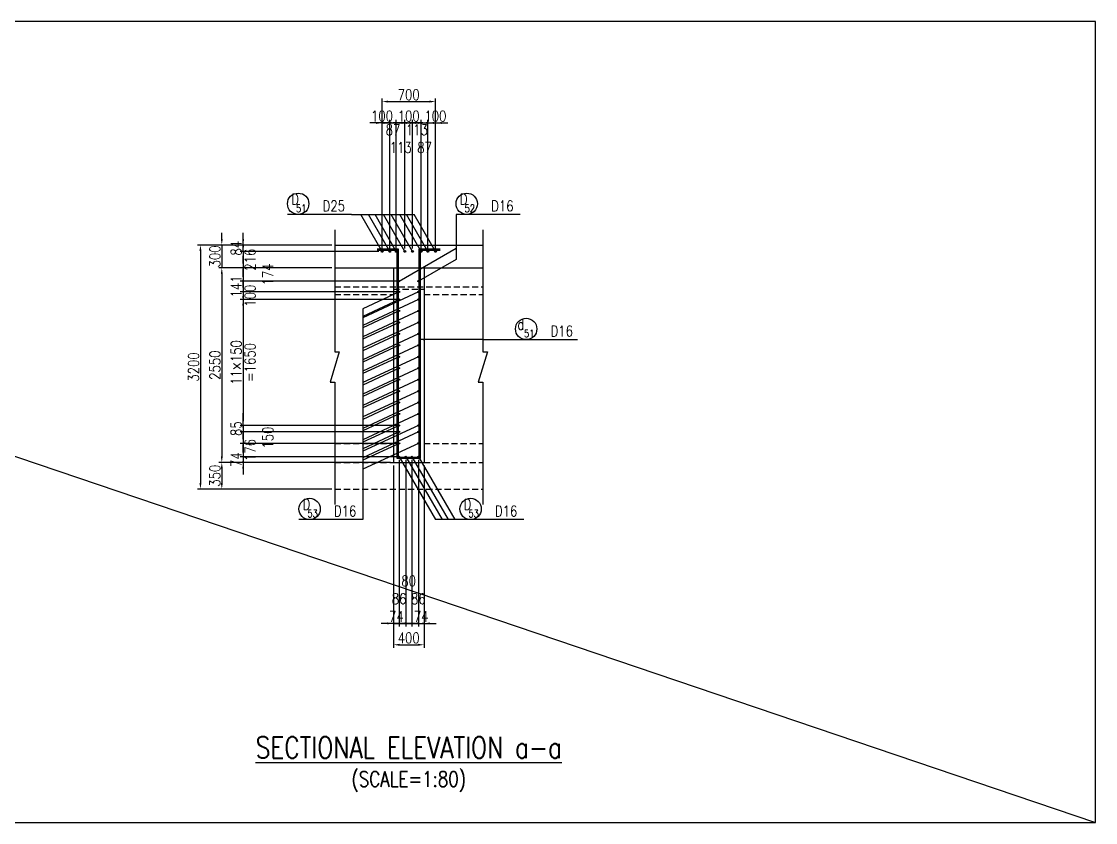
# Model space of a CAD drawing. Header units: millimetres. Extents: x -41433 to 131500, y -94900 to 39745.
# Drawn here: x 66925 to 81000, y 0 to 10500 of the extents above; entities that cross this region are included whole.
import ezdxf
from ezdxf.enums import TextEntityAlignment as Align

# ---------------------------------------------------------------- set-up
doc = ezdxf.new("R2010")
doc.units = ezdxf.units.MM
doc.header["$LTSCALE"] = 160
doc.header["$MEASUREMENT"] = 0
doc.linetypes.add('DASHED', pattern=[0.75, 0.5, -0.25])
doc.layers.get('DEFPOINTS').update_dxf_attribs({"color": 53, "linetype": 'CONTINUOUS'})
for name, color, linetype in [('DIM', 6, 'CONTINUOUS'), ('DIM-L', 6, 'CONTINUOUS'), ('GAIKEI-KEIKAKU', 4, 'CONTINUOUS'), ('TEKKIN-L', 2, 'CONTINUOUS'), ('TEKKIN-S', 3, 'CONTINUOUS'), ('TEXT', 4, 'CONTINUOUS'), ('TITLE', 3, 'CONTINUOUS')]:
    doc.layers.add(name, color=color, linetype=linetype)
doc.styles.add('DIM-TEXT', font='ROMANS', dxfattribs={"width": 0.8, "bigfont": 'EXTFONT'})
doc.styles.add('romans', font='romans.shx', dxfattribs={"bigfont": 'extfont.shx'})
doc.dimstyles.new('DIM40', dxfattribs={"dimscale": 40, "dimtxt": 3.5, "dimasz": 2, "dimexe": 1, "dimexo": 1, "dimgap": 0.5, "dimtad": 1, "dimdec": 0, "dimzin": 9, "dimdsep": 46, "dimtxsty": 'DIM-TEXT', "dimcen": 0, "dimclrt": 4, "dimaunit": 1, "dimadec": 4, "dimazin": 0, "dimtfac": 1, "dimtdec": 0, "dimtix": 1, "dimtmove": 2, "dimatfit": 0, "dimfxl": 1, "dimlwd": -1, "dimlwe": -1, "dimarcsym": 0})

# ---------------------------------------------------------------- blocks, each defined once
blk = doc.blocks.new('*D179')
at = {"layer": 'DEFPOINTS', "color": 0, "transparency": 16777216}
for p in [(71030, 7570), (69270, 4370), (71030, 4370)]:
    blk.add_point(p, dxfattribs=at)
at = {"layer": 'DIM', "color": 0, "transparency": 16777216}
for p, q in [((70990, 7570), (69230, 7570)), ((69270, 7490), (69270, 4450)), ((70990, 4370), (69230, 4370))]:
    blk.add_line(p, q, dxfattribs=at)
for points in [[(69257, 7490), (69283, 7490), (69270, 7570)], [(69257, 4450), (69283, 4450), (69270, 4370)]]:
    blk.add_solid(points, dxfattribs=at)
at = {"layer": 'DIM', "color": 4, "transparency": 16777216, "insert": (69180, 5970), "char_height": 140, "attachment_point": 5, "rotation": 90, "style": 'DIM-TEXT'}
blk.add_mtext('3200', dxfattribs=at)
blk = doc.blocks.new('*D180')
at = {"layer": 'DEFPOINTS', "color": 0, "transparency": 16777216}
for p in [(71030, 7570), (69550, 7270), (71030, 7270)]:
    blk.add_point(p, dxfattribs=at)
at = {"layer": 'DIM', "color": 0, "transparency": 16777216}
for p, q in [((69550, 7650), (69550, 7730)), ((70990, 7570), (69510, 7570)), ((69550, 7570), (69550, 7270)), ((70990, 7270), (69510, 7270)), ((69550, 7190), (69550, 7110))]:
    blk.add_line(p, q, dxfattribs=at)
for points in [[(69537, 7650), (69563, 7650), (69550, 7570)], [(69537, 7190), (69563, 7190), (69550, 7270)]]:
    blk.add_solid(points, dxfattribs=at)
at = {"layer": 'DIM', "color": 4, "transparency": 16777216, "insert": (69460, 7420), "char_height": 140, "attachment_point": 5, "rotation": 90, "style": 'DIM-TEXT'}
blk.add_mtext('300', dxfattribs=at)
blk = doc.blocks.new('*D181')
at = {"layer": 'DEFPOINTS', "color": 0, "transparency": 16777216}
for p in [(71030, 7270), (69830, 7096), (71874, 7096)]:
    blk.add_point(p, dxfattribs=at)
at = {"layer": 'DIM', "color": 0, "transparency": 16777216}
for p, q in [((69830, 7350), (69830, 7430)), ((70990, 7270), (69790, 7270)), ((69830, 7270), (69830, 7096)), ((71834, 7096), (69790, 7096)), ((69830, 7016), (69830, 6936))]:
    blk.add_line(p, q, dxfattribs=at)
for points in [[(69817, 7350), (69843, 7350), (69830, 7270)], [(69817, 7016), (69843, 7016), (69830, 7096)]]:
    blk.add_solid(points, dxfattribs=at)
at = {"layer": 'DIM', "color": 4, "transparency": 16777216, "insert": (70037, 7183), "char_height": 140, "attachment_point": 5, "rotation": 90, "style": 'DIM-TEXT'}
blk.add_mtext('\\P174', dxfattribs=at)
blk = doc.blocks.new('*D182')
at = {"layer": 'DEFPOINTS', "color": 0, "transparency": 16777216}
for p in [(71874, 7096), (69830, 6955), (71874, 6955)]:
    blk.add_point(p, dxfattribs=at)
at = {"layer": 'DIM', "color": 0, "transparency": 16777216}
for p, q in [((69830, 7176), (69830, 7256)), ((71834, 7096), (69790, 7096)), ((69830, 7096), (69830, 6955)), ((71834, 6955), (69790, 6955)), ((69830, 6875), (69830, 6795))]:
    blk.add_line(p, q, dxfattribs=at)
for points in [[(69817, 7176), (69843, 7176), (69830, 7096)], [(69817, 6875), (69843, 6875), (69830, 6955)]]:
    blk.add_solid(points, dxfattribs=at)
at = {"layer": 'DIM', "color": 4, "transparency": 16777216, "insert": (69740, 7026), "char_height": 140, "attachment_point": 5, "rotation": 90, "style": 'DIM-TEXT'}
blk.add_mtext('141', dxfattribs=at)
blk = doc.blocks.new('*D183')
at = {"layer": 'DEFPOINTS', "color": 0, "transparency": 16777216}
for p in [(71874, 6855), (69830, 5205), (71874, 5205)]:
    blk.add_point(p, dxfattribs=at)
at = {"layer": 'DIM', "color": 0, "transparency": 16777216}
for p, q in [((71834, 6855), (69790, 6855)), ((69830, 6775), (69830, 5285)), ((71834, 5205), (69790, 5205))]:
    blk.add_line(p, q, dxfattribs=at)
for points in [[(69817, 6775), (69843, 6775), (69830, 6855)], [(69817, 5285), (69843, 5285), (69830, 5205)]]:
    blk.add_solid(points, dxfattribs=at)
at = {"layer": 'DIM', "color": 4, "transparency": 16777216, "char_height": 140, "attachment_point": 5, "rotation": 90, "style": 'DIM-TEXT'}
for s, insert in [('11×150', (69740, 6030)), ('=1650', (69920, 6030))]:
    blk.add_mtext(s, dxfattribs=dict(at, insert=insert))
blk = doc.blocks.new('*D184')
at = {"layer": 'DEFPOINTS', "color": 0, "transparency": 16777216}
for p in [(71874, 4970), (69830, 4794), (71874, 4794)]:
    blk.add_point(p, dxfattribs=at)
at = {"layer": 'DIM', "color": 0, "transparency": 16777216}
for p, q in [((69830, 5050), (69830, 5130)), ((71834, 4970), (69790, 4970)), ((69830, 4970), (69830, 4794)), ((71834, 4794), (69790, 4794)), ((69830, 4714), (69830, 4634))]:
    blk.add_line(p, q, dxfattribs=at)
for points in [[(69817, 5050), (69843, 5050), (69830, 4970)], [(69817, 4714), (69843, 4714), (69830, 4794)]]:
    blk.add_solid(points, dxfattribs=at)
at = {"layer": 'DIM', "color": 4, "transparency": 16777216, "insert": (69920, 4882), "char_height": 140, "attachment_point": 5, "rotation": 90, "style": 'DIM-TEXT'}
blk.add_mtext('176', dxfattribs=at)
blk = doc.blocks.new('*D185')
at = {"layer": 'DEFPOINTS', "color": 0, "transparency": 16777216}
for p in [(71874, 4794), (69830, 4720), (71800, 4720)]:
    blk.add_point(p, dxfattribs=at)
at = {"layer": 'DIM', "color": 0, "transparency": 16777216}
for p, q in [((69830, 4874), (69830, 4954)), ((71834, 4794), (69790, 4794)), ((69830, 4794), (69830, 4720)), ((71760, 4720), (69790, 4720)), ((69830, 4640), (69830, 4560))]:
    blk.add_line(p, q, dxfattribs=at)
for points in [[(69817, 4874), (69843, 4874), (69830, 4794)], [(69817, 4640), (69843, 4640), (69830, 4720)]]:
    blk.add_solid(points, dxfattribs=at)
at = {"layer": 'DIM', "color": 4, "transparency": 16777216, "insert": (69740, 4757), "char_height": 140, "attachment_point": 5, "rotation": 90, "style": 'DIM-TEXT'}
blk.add_mtext('74', dxfattribs=at)
blk = doc.blocks.new('*D186')
at = {"layer": 'DEFPOINTS', "color": 0, "transparency": 16777216}
for p in [(71800, 4720), (69550, 4370), (71030, 4370)]:
    blk.add_point(p, dxfattribs=at)
at = {"layer": 'DIM', "color": 0, "transparency": 16777216}
for p, q in [((71760, 4720), (69510, 4720)), ((69550, 4640), (69550, 4450)), ((70990, 4370), (69510, 4370))]:
    blk.add_line(p, q, dxfattribs=at)
for points in [[(69537, 4640), (69563, 4640), (69550, 4720)], [(69537, 4450), (69563, 4450), (69550, 4370)]]:
    blk.add_solid(points, dxfattribs=at)
at = {"layer": 'DIM', "color": 4, "transparency": 16777216, "insert": (69460, 4545), "char_height": 140, "attachment_point": 5, "rotation": 90, "style": 'DIM-TEXT'}
blk.add_mtext('350', dxfattribs=at)
blk = doc.blocks.new('*D187')
at = {"layer": 'DEFPOINTS', "color": 0, "transparency": 16777216}
for p in [(69830, 7570), (71030, 7570), (71650, 7486)]:
    blk.add_point(p, dxfattribs=at)
at = {"layer": 'DIM', "color": 0, "transparency": 16777216}
for p, q in [((69830, 7650), (69830, 7730)), ((70990, 7570), (69790, 7570)), ((71610, 7486), (69790, 7486)), ((69830, 7486), (69830, 7570)), ((69830, 7406), (69830, 7326))]:
    blk.add_line(p, q, dxfattribs=at)
for points in [[(69817, 7650), (69843, 7650), (69830, 7570)], [(69817, 7406), (69843, 7406), (69830, 7486)]]:
    blk.add_solid(points, dxfattribs=at)
at = {"layer": 'DIM', "color": 4, "transparency": 16777216, "insert": (69740, 7528), "char_height": 140, "attachment_point": 5, "rotation": 90, "style": 'DIM-TEXT'}
blk.add_mtext('84', dxfattribs=at)
blk = doc.blocks.new('*D188')
at = {"layer": 'DEFPOINTS', "color": 0, "transparency": 16777216}
for p in [(71650, 7486), (69830, 7270), (71030, 7270)]:
    blk.add_point(p, dxfattribs=at)
at = {"layer": 'DIM', "color": 0, "transparency": 16777216}
for p, q in [((69830, 7566), (69830, 7646)), ((71610, 7486), (69790, 7486)), ((69830, 7486), (69830, 7270)), ((70990, 7270), (69790, 7270)), ((69830, 7190), (69830, 7110))]:
    blk.add_line(p, q, dxfattribs=at)
for points in [[(69817, 7566), (69843, 7566), (69830, 7486)], [(69817, 7190), (69843, 7190), (69830, 7270)]]:
    blk.add_solid(points, dxfattribs=at)
at = {"layer": 'DIM', "color": 4, "transparency": 16777216, "insert": (69920, 7378), "char_height": 140, "attachment_point": 5, "rotation": 90, "style": 'DIM-TEXT'}
blk.add_mtext('216', dxfattribs=at)
blk = doc.blocks.new('*D201')
at = {"layer": 'DEFPOINTS', "color": 0, "transparency": 16777216}
for p in [(71800, 4720), (72200, 4720), (72200, 2330)]:
    blk.add_point(p, dxfattribs=at)
at = {"layer": 'DIM', "color": 0, "transparency": 16777216}
for p, q in [((71800, 4680), (71800, 2290)), ((72200, 4680), (72200, 2290)), ((71880, 2330), (72120, 2330))]:
    blk.add_line(p, q, dxfattribs=at)
for points in [[(71880, 2343), (71880, 2317), (71800, 2330)], [(72120, 2343), (72120, 2317), (72200, 2330)]]:
    blk.add_solid(points, dxfattribs=at)
at = {"layer": 'DIM', "color": 4, "transparency": 16777216, "insert": (72000, 2420), "char_height": 140, "attachment_point": 5, "style": 'DIM-TEXT'}
blk.add_mtext('400', dxfattribs=at)
blk = doc.blocks.new('*D202')
at = {"layer": 'DEFPOINTS', "color": 0, "transparency": 16777216}
for p in [(71874, 4794), (71800, 4720), (71874, 2610)]:
    blk.add_point(p, dxfattribs=at)
at = {"layer": 'DIM', "color": 0, "transparency": 16777216}
for p, q in [((71800, 4680), (71800, 2570)), ((71874, 4754), (71874, 2570)), ((71720, 2610), (71640, 2610)), ((71800, 2610), (71874, 2610)), ((71954, 2610), (72034, 2610))]:
    blk.add_line(p, q, dxfattribs=at)
for points in [[(71720, 2623), (71720, 2597), (71800, 2610)], [(71954, 2623), (71954, 2597), (71874, 2610)]]:
    blk.add_solid(points, dxfattribs=at)
at = {"layer": 'DIM', "color": 4, "transparency": 16777216, "insert": (71837, 2700), "char_height": 140, "attachment_point": 5, "style": 'DIM-TEXT'}
blk.add_mtext('74', dxfattribs=at)
blk = doc.blocks.new('*D203')
at = {"layer": 'DEFPOINTS', "color": 0, "transparency": 16777216}
for p in [(72126, 4794), (72200, 4720), (72200, 2610)]:
    blk.add_point(p, dxfattribs=at)
at = {"layer": 'DIM', "color": 0, "transparency": 16777216}
for p, q in [((72126, 4754), (72126, 2570)), ((72200, 4680), (72200, 2570)), ((72046, 2610), (71966, 2610)), ((72126, 2610), (72200, 2610)), ((72280, 2610), (72360, 2610))]:
    blk.add_line(p, q, dxfattribs=at)
for points in [[(72046, 2623), (72046, 2597), (72126, 2610)], [(72280, 2623), (72280, 2597), (72200, 2610)]]:
    blk.add_solid(points, dxfattribs=at)
at = {"layer": 'DIM', "color": 4, "transparency": 16777216, "insert": (72163, 2700), "char_height": 140, "attachment_point": 5, "style": 'DIM-TEXT'}
blk.add_mtext('74', dxfattribs=at)
blk = doc.blocks.new('*D204')
at = {"layer": 'DEFPOINTS', "color": 0, "transparency": 16777216}
for p in [(71960, 4794), (72040, 4794), (72040, 2610)]:
    blk.add_point(p, dxfattribs=at)
at = {"layer": 'DIM', "color": 0, "transparency": 16777216}
for p, q in [((71960, 4754), (71960, 2570)), ((72040, 4754), (72040, 2570)), ((71880, 2610), (71800, 2610)), ((71960, 2610), (72040, 2610)), ((72120, 2610), (72200, 2610))]:
    blk.add_line(p, q, dxfattribs=at)
for points in [[(71880, 2623), (71880, 2597), (71960, 2610)], [(72120, 2623), (72120, 2597), (72040, 2610)]]:
    blk.add_solid(points, dxfattribs=at)
at = {"layer": 'DIM', "color": 4, "transparency": 16777216, "insert": (72000, 2933), "char_height": 140, "attachment_point": 5, "style": 'DIM-TEXT'}
blk.add_mtext('80\\P\u3000\\P\u3000', dxfattribs=at)
blk = doc.blocks.new('*D205')
at = {"layer": 'DEFPOINTS', "color": 0, "transparency": 16777216}
for p in [(71874, 4794), (71960, 4794), (71960, 2610)]:
    blk.add_point(p, dxfattribs=at)
at = {"layer": 'DIM-L', "color": 0, "transparency": 16777216}
for p, q in [((71874, 4754), (71874, 2570)), ((71960, 4754), (71960, 2570)), ((71794, 2610), (71714, 2610)), ((71874, 2610), (71960, 2610)), ((72040, 2610), (72120, 2610))]:
    blk.add_line(p, q, dxfattribs=at)
for points in [[(71794, 2623), (71794, 2597), (71874, 2610)], [(72040, 2623), (72040, 2597), (71960, 2610)]]:
    blk.add_solid(points, dxfattribs=at)
at = {"layer": 'DIM-L', "color": 4, "transparency": 16777216, "insert": (71874, 2817), "char_height": 140, "attachment_point": 5, "style": 'DIM-TEXT'}
blk.add_mtext('86\\P ', dxfattribs=at)
blk = doc.blocks.new('*D206')
at = {"layer": 'DEFPOINTS', "color": 0, "transparency": 16777216}
for p in [(72040, 4794), (72126, 4794), (72126, 2610)]:
    blk.add_point(p, dxfattribs=at)
at = {"layer": 'DIM-L', "color": 0, "transparency": 16777216}
for p, q in [((72040, 4754), (72040, 2570)), ((72126, 4754), (72126, 2570)), ((71960, 2610), (71880, 2610)), ((72040, 2610), (72126, 2610)), ((72206, 2610), (72286, 2610))]:
    blk.add_line(p, q, dxfattribs=at)
for points in [[(71960, 2623), (71960, 2597), (72040, 2610)], [(72206, 2623), (72206, 2597), (72126, 2610)]]:
    blk.add_solid(points, dxfattribs=at)
at = {"layer": 'DIM-L', "color": 4, "transparency": 16777216, "insert": (72126, 2817), "char_height": 140, "attachment_point": 5, "style": 'DIM-TEXT'}
blk.add_mtext('86\\P ', dxfattribs=at)
blk = doc.blocks.new('*D409')
at = {"layer": 'DEFPOINTS', "color": 0, "transparency": 16777216}
for p in [(71030, 7270), (69550, 4720), (71800, 4720)]:
    blk.add_point(p, dxfattribs=at)
at = {"layer": 'DIM', "color": 0, "transparency": 16777216}
for p, q in [((70990, 7270), (69510, 7270)), ((69550, 7190), (69550, 4800)), ((71760, 4720), (69510, 4720))]:
    blk.add_line(p, q, dxfattribs=at)
for points in [[(69537, 7190), (69563, 7190), (69550, 7270)], [(69537, 4800), (69563, 4800), (69550, 4720)]]:
    blk.add_solid(points, dxfattribs=at)
at = {"layer": 'DIM', "color": 4, "transparency": 16777216, "insert": (69460, 5995), "char_height": 140, "attachment_point": 5, "rotation": 90, "style": 'DIM-TEXT'}
blk.add_mtext('2550', dxfattribs=at)
blk = doc.blocks.new('*D512')
at = {"layer": 'DEFPOINTS', "color": 0, "transparency": 16777216}
for p in [(71874, 6955), (69830, 6855), (71874, 6855)]:
    blk.add_point(p, dxfattribs=at)
at = {"layer": 'DIM', "color": 0, "transparency": 16777216}
for p, q in [((69830, 7035), (69830, 7115)), ((71834, 6955), (69790, 6955)), ((69830, 6955), (69830, 6855)), ((71834, 6855), (69790, 6855)), ((69830, 6775), (69830, 6695))]:
    blk.add_line(p, q, dxfattribs=at)
for points in [[(69817, 7035), (69843, 7035), (69830, 6955)], [(69817, 6775), (69843, 6775), (69830, 6855)]]:
    blk.add_solid(points, dxfattribs=at)
at = {"layer": 'DIM', "color": 4, "transparency": 16777216, "insert": (69920, 6905), "char_height": 140, "attachment_point": 5, "rotation": 90, "style": 'DIM-TEXT'}
blk.add_mtext('100', dxfattribs=at)
blk = doc.blocks.new('*D1328')
at = {"layer": 'DEFPOINTS', "color": 0, "transparency": 16777216}
for p in [(71750, 9170), (71650, 7486), (71750, 7486)]:
    blk.add_point(p, dxfattribs=at)
at = {"layer": 'DIM', "color": 0, "transparency": 16777216}
for p, q in [((71570, 9170), (71490, 9170)), ((71650, 7526), (71650, 9210)), ((71650, 9170), (71750, 9170)), ((71750, 7526), (71750, 9210)), ((71830, 9170), (71910, 9170))]:
    blk.add_line(p, q, dxfattribs=at)
for points in [[(71570, 9183), (71570, 9157), (71650, 9170)], [(71830, 9183), (71830, 9157), (71750, 9170)]]:
    blk.add_solid(points, dxfattribs=at)
at = {"layer": 'DIM', "color": 4, "transparency": 16777216, "insert": (71650, 9260), "char_height": 140, "attachment_point": 5, "style": 'DIM-TEXT'}
blk.add_mtext('100', dxfattribs=at)
blk = doc.blocks.new('*D1327')
at = {"layer": 'DEFPOINTS', "color": 0, "transparency": 16777216}
for p in [(72350, 9450), (71650, 7486), (72350, 7486)]:
    blk.add_point(p, dxfattribs=at)
at = {"layer": 'DIM', "color": 0, "transparency": 16777216}
for p, q in [((71650, 7526), (71650, 9490)), ((71730, 9450), (72270, 9450)), ((72350, 7526), (72350, 9490))]:
    blk.add_line(p, q, dxfattribs=at)
for points in [[(71730, 9463), (71730, 9437), (71650, 9450)], [(72270, 9463), (72270, 9437), (72350, 9450)]]:
    blk.add_solid(points, dxfattribs=at)
at = {"layer": 'DIM', "color": 4, "transparency": 16777216, "insert": (72000, 9540), "char_height": 140, "attachment_point": 5, "style": 'DIM-TEXT'}
blk.add_mtext('700', dxfattribs=at)
blk = doc.blocks.new('*D1321')
at = {"layer": 'DEFPOINTS', "color": 0, "transparency": 16777216}
for p in [(71837, 9170), (71750, 7486), (71837, 7486)]:
    blk.add_point(p, dxfattribs=at)
at = {"layer": 'DIM', "color": 0, "transparency": 16777216}
for p, q in [((71670, 9170), (71590, 9170)), ((71750, 7526), (71750, 9210)), ((71750, 9170), (71837, 9170)), ((71837, 7526), (71837, 9210)), ((71917, 9170), (71997, 9170))]:
    blk.add_line(p, q, dxfattribs=at)
for points in [[(71670, 9183), (71670, 9157), (71750, 9170)], [(71917, 9183), (71917, 9157), (71837, 9170)]]:
    blk.add_solid(points, dxfattribs=at)
at = {"layer": 'DIM', "color": 4, "transparency": 16777216, "insert": (71794, 9080), "char_height": 140, "attachment_point": 5, "style": 'DIM-TEXT'}
blk.add_mtext('87', dxfattribs=at)
blk = doc.blocks.new('*D1322')
at = {"layer": 'DEFPOINTS', "color": 0, "transparency": 16777216}
for p in [(71950, 9170), (71837, 7486), (71950, 7486)]:
    blk.add_point(p, dxfattribs=at)
at = {"layer": 'DIM', "color": 0, "transparency": 16777216}
for p, q in [((71757, 9170), (71677, 9170)), ((71837, 7526), (71837, 9210)), ((71837, 9170), (71950, 9170)), ((71950, 7526), (71950, 9210)), ((72030, 9170), (72110, 9170))]:
    blk.add_line(p, q, dxfattribs=at)
for points in [[(71757, 9183), (71757, 9157), (71837, 9170)], [(72030, 9183), (72030, 9157), (71950, 9170)]]:
    blk.add_solid(points, dxfattribs=at)
at = {"layer": 'DIM', "color": 4, "transparency": 16777216, "insert": (71894, 8963), "char_height": 140, "attachment_point": 5, "style": 'DIM-TEXT'}
blk.add_mtext('\\P113', dxfattribs=at)
blk = doc.blocks.new('*D1323')
at = {"layer": 'DEFPOINTS', "color": 0, "transparency": 16777216}
for p in [(72050, 9170), (71950, 7486), (72050, 7486)]:
    blk.add_point(p, dxfattribs=at)
at = {"layer": 'DIM', "color": 0, "transparency": 16777216}
for p, q in [((71870, 9170), (71790, 9170)), ((71950, 7526), (71950, 9210)), ((71950, 9170), (72050, 9170)), ((72050, 7526), (72050, 9210)), ((72130, 9170), (72210, 9170))]:
    blk.add_line(p, q, dxfattribs=at)
for points in [[(71870, 9183), (71870, 9157), (71950, 9170)], [(72130, 9183), (72130, 9157), (72050, 9170)]]:
    blk.add_solid(points, dxfattribs=at)
at = {"layer": 'DIM', "color": 4, "transparency": 16777216, "insert": (72000, 9260), "char_height": 140, "attachment_point": 5, "style": 'DIM-TEXT'}
blk.add_mtext('100', dxfattribs=at)
blk = doc.blocks.new('*D1324')
at = {"layer": 'DEFPOINTS', "color": 0, "transparency": 16777216}
for p in [(72163, 9170), (72050, 7486), (72163, 7486)]:
    blk.add_point(p, dxfattribs=at)
at = {"layer": 'DIM', "color": 0, "transparency": 16777216}
for p, q in [((71970, 9170), (71890, 9170)), ((72050, 7526), (72050, 9210)), ((72050, 9170), (72163, 9170)), ((72163, 7526), (72163, 9210)), ((72243, 9170), (72323, 9170))]:
    blk.add_line(p, q, dxfattribs=at)
for points in [[(71970, 9183), (71970, 9157), (72050, 9170)], [(72243, 9183), (72243, 9157), (72163, 9170)]]:
    blk.add_solid(points, dxfattribs=at)
at = {"layer": 'DIM', "color": 4, "transparency": 16777216, "insert": (72107, 9080), "char_height": 140, "attachment_point": 5, "style": 'DIM-TEXT'}
blk.add_mtext('113', dxfattribs=at)
blk = doc.blocks.new('*D1325')
at = {"layer": 'DEFPOINTS', "color": 0, "transparency": 16777216}
for p in [(72250, 9170), (72163, 7486), (72250, 7486)]:
    blk.add_point(p, dxfattribs=at)
at = {"layer": 'DIM', "color": 0, "transparency": 16777216}
for p, q in [((72083, 9170), (72003, 9170)), ((72163, 7526), (72163, 9210)), ((72163, 9170), (72250, 9170)), ((72250, 7526), (72250, 9210)), ((72330, 9170), (72410, 9170))]:
    blk.add_line(p, q, dxfattribs=at)
for points in [[(72083, 9183), (72083, 9157), (72163, 9170)], [(72330, 9183), (72330, 9157), (72250, 9170)]]:
    blk.add_solid(points, dxfattribs=at)
at = {"layer": 'DIM', "color": 4, "transparency": 16777216, "insert": (72207, 8963), "char_height": 140, "attachment_point": 5, "style": 'DIM-TEXT'}
blk.add_mtext('\\P87', dxfattribs=at)
blk = doc.blocks.new('*D1326')
at = {"layer": 'DEFPOINTS', "color": 0, "transparency": 16777216}
for p in [(72350, 9170), (72250, 7486), (72350, 7486)]:
    blk.add_point(p, dxfattribs=at)
at = {"layer": 'DIM', "color": 0, "transparency": 16777216}
for p, q in [((72170, 9170), (72090, 9170)), ((72250, 7526), (72250, 9210)), ((72250, 9170), (72350, 9170)), ((72350, 7526), (72350, 9210)), ((72430, 9170), (72510, 9170))]:
    blk.add_line(p, q, dxfattribs=at)
for points in [[(72170, 9183), (72170, 9157), (72250, 9170)], [(72430, 9183), (72430, 9157), (72350, 9170)]]:
    blk.add_solid(points, dxfattribs=at)
at = {"layer": 'DIM', "color": 4, "transparency": 16777216, "insert": (72350, 9260), "char_height": 140, "attachment_point": 5, "style": 'DIM-TEXT'}
blk.add_mtext('100', dxfattribs=at)
blk = doc.blocks.new('*D1337')
at = {"layer": 'DEFPOINTS', "color": 0, "transparency": 16777216}
for p in [(69830, 5120), (71874, 5205), (71874, 5120)]:
    blk.add_point(p, dxfattribs=at)
at = {"layer": 'DIM', "color": 0, "transparency": 16777216}
for p, q in [((69830, 5285), (69830, 5365)), ((71834, 5205), (69790, 5205)), ((71834, 5120), (69790, 5120)), ((69830, 5205), (69830, 5120)), ((69830, 5040), (69830, 4960))]:
    blk.add_line(p, q, dxfattribs=at)
for points in [[(69817, 5285), (69843, 5285), (69830, 5205)], [(69817, 5040), (69843, 5040), (69830, 5120)]]:
    blk.add_solid(points, dxfattribs=at)
at = {"layer": 'DIM', "color": 4, "transparency": 16777216, "insert": (69740, 5163), "char_height": 140, "attachment_point": 5, "rotation": 90, "style": 'DIM-TEXT'}
blk.add_mtext('85', dxfattribs=at)
blk = doc.blocks.new('*D1338')
at = {"layer": 'DEFPOINTS', "color": 0, "transparency": 16777216}
for p in [(71874, 5120), (69830, 4970), (71874, 4970)]:
    blk.add_point(p, dxfattribs=at)
at = {"layer": 'DIM', "color": 0, "transparency": 16777216}
for p, q in [((69830, 5200), (69830, 5280)), ((71834, 5120), (69790, 5120)), ((69830, 5120), (69830, 4970)), ((71834, 4970), (69790, 4970)), ((69830, 4890), (69830, 4810))]:
    blk.add_line(p, q, dxfattribs=at)
for points in [[(69817, 5200), (69843, 5200), (69830, 5120)], [(69817, 4890), (69843, 4890), (69830, 4970)]]:
    blk.add_solid(points, dxfattribs=at)
at = {"layer": 'DIM', "color": 4, "transparency": 16777216, "insert": (70037, 5045), "char_height": 140, "attachment_point": 5, "rotation": 90, "style": 'DIM-TEXT'}
blk.add_mtext('\\P150', dxfattribs=at)

msp = doc.modelspace()

# ---------------------------------------------------------------- linework, layer by layer
at = {"layer": 'DEFPOINTS'}
msp.add_line((50000, 10500), (81000, 0), dxfattribs=at)
at = {"layer": 'DEFPOINTS', "flags": 128}
msp.add_lwpolyline([(50000, 0), (81000, 0), (81000, 10500), (50000, 10500)], close=True, dxfattribs=at)
for points in [[(72412, 7515), (72134, 7515), (72134, 4786), (71866, 4786), (71866, 7515), (71588, 7515)], [(72412, 7499), (72150, 7499), (72150, 4770), (71850, 4770), (71850, 7499), (71588, 7499)]]:
    msp.add_lwpolyline(points, dxfattribs=at)
at = {"layer": 'DIM-L'}
for p, q in [((71250.85, 7970), (70410.85, 7970)), ((71250.85, 7970), (72070.85, 7970)), ((71650, 7486.5), (71370.85, 7970)), ((71750, 7486.5), (71470.85, 7970)), ((71837, 7486.5), (71557.85, 7970)), ((71950, 7486.5), (71670.85, 7970)), ((72050, 7486.5), (71770.85, 7970)), ((72163, 7486.5), (71883.85, 7970)), ((72250, 7486.5), (71970.85, 7970)), ((72350, 7486.5), (72070.85, 7970)), ((73460, 7970), (72620, 7970)), ((72620, 7970), (72620, 7381.21)), ((71874, 7096), (72620, 7526.7)), ((72620, 7381.21), (72126, 7096)), ((72126, 6955), (71400, 6616.46)), ((71874, 6955), (71400, 6733.97)), ((72126, 6855), (71400, 6516.46)), ((71874, 6855), (71400, 6633.97)), ((71400, 6733.97), (71400, 3970)), ((71874, 6705), (71400, 6483.97)), ((72126, 6705), (71400, 6366.46)), ((71874, 6555), (71400, 6333.97)), ((72126, 6555), (71400, 6216.46)), ((71874, 6405), (71400, 6183.97)), ((72126, 6405), (71400, 6066.46)), ((71874, 6255), (71400, 6033.97)), ((72126, 6255), (71400, 5916.46)), ((72970, 6330), (72142, 6330)), ((72970, 6330), (74210, 6330)), ((71874, 6105), (71400, 5883.97)), ((72126, 6105), (71400, 5766.46)), ((71874, 5955), (71400, 5733.97)), ((72126, 5955), (71400, 5616.46)), ((71874, 5805), (71400, 5583.97)), ((72126, 5805), (71400, 5466.46)), ((71874, 5655), (71400, 5433.97)), ((72126, 5655), (71400, 5316.46)), ((71874, 5505), (71400, 5283.97)), ((72126, 5505), (71400, 5166.46)), ((71874, 5355), (71400, 5133.97)), ((72126, 5355), (71400, 5016.46)), ((71874, 5205), (71400, 4983.97)), ((72126, 5205), (71400, 4866.46)), ((71874, 5120), (71400, 4898.97)), ((72126, 5120), (71400, 4781.46)), ((71874, 4970), (71400, 4748.97)), ((72126, 4970), (71400, 4631.46)), ((71874, 4794), (72349.74, 3970)), ((71960, 4794), (72435.74, 3970)), ((72040, 4794), (72515.74, 3970)), ((72126, 4794), (72601.74, 3970)), ((71400, 3970), (70560, 3970)), ((72669.74, 3970), (72349.74, 3970)), ((73509.74, 3970), (72669.74, 3970))]:
    msp.add_line(p, q, dxfattribs=at)
at = {"layer": 'DIM-L', "flags": 128}
for points in [[(71030, 7770), (71030, 6170), (71090, 6170), (70970, 5770), (71030, 5770), (71030, 4170)], [(72970, 7770), (72970, 6170), (73030, 6170), (72910, 5770), (72970, 5770), (72970, 4170)]]:
    msp.add_lwpolyline(points, dxfattribs=at)
at = {"layer": 'DIM-L'}
for centre in [(70550.85, 8110), (72760, 8110), (73538.75, 6470), (70700, 4110), (72809.74, 4110)]:
    msp.add_circle(centre, 140, dxfattribs=at)
msp.add_solid([(72202, 6340), (72202, 6320), (72142, 6330)], dxfattribs=at)
at = {"layer": 'GAIKEI-KEIKAKU'}
for p, q in [((71030, 7570), (72970, 7570)), ((71030, 7270), (72000, 7270)), ((71800, 7270), (71800, 4720)), ((72000, 7270), (72970, 7270)), ((72200, 7270), (72200, 4720)), ((71800, 4720), (72200, 4720)), ((71800, 4720), (72200, 4720))]:
    msp.add_line(p, q, dxfattribs=at)
at = {"layer": 'GAIKEI-KEIKAKU', "linetype": 'DASHED'}
for p, q in [((71030, 7020), (72970, 7020)), ((71030, 6920), (71800, 6920)), ((71800, 6991), (72200, 6991)), ((72200, 6920), (72970, 6920)), ((71030, 4970), (71800, 4970)), ((72200, 4970), (72970, 4970)), ((71030, 4720), (71800, 4720)), ((72200, 4720), (72970, 4720)), ((71030, 4370), (72970, 4370))]:
    msp.add_line(p, q, dxfattribs=at)
at = {"layer": 'TEKKIN-L'}
for centre, radius in [((71650, 7486.5), 12.5), ((71650, 7486.5), 6.25), ((71750, 7486.5), 12.5), ((71750, 7486.5), 6.25), ((71837, 7486.5), 12.5), ((71837, 7486.5), 6.25), ((71950, 7486.5), 12.5), ((71950, 7486.5), 6.25), ((72050, 7486.5), 12.5), ((72050, 7486.5), 6.25), ((72163, 7486.5), 12.5), ((72163, 7486.5), 6.25), ((72250, 7486.5), 12.5), ((72250, 7486.5), 6.25), ((72350, 7486.5), 12.5), ((72350, 7486.5), 6.25), ((71874, 7096), 8), ((71874, 7096), 8), ((71874, 7096), 4), ((71874, 7096), 4), ((72126, 7096), 8), ((72126, 7096), 8), ((72126, 7096), 4), ((72126, 7096), 4), ((71874, 6955), 8), ((71874, 6955), 8), ((71874, 6955), 4), ((71874, 6955), 4), ((72126, 6955), 8), ((72126, 6955), 8), ((72126, 6955), 4), ((72126, 6955), 4), ((71874, 6855), 8), ((71874, 6855), 8), ((71874, 6855), 4), ((71874, 6855), 4), ((72126, 6855), 8), ((72126, 6855), 8), ((72126, 6855), 4), ((72126, 6855), 4), ((71874, 6705), 8), ((71874, 6705), 8), ((71874, 6705), 4), ((71874, 6705), 4), ((72126, 6705), 8), ((72126, 6705), 8), ((72126, 6705), 4), ((72126, 6705), 4), ((71874, 6555), 8), ((71874, 6555), 8), ((71874, 6555), 4), ((71874, 6555), 4), ((72126, 6555), 8), ((72126, 6555), 8), ((72126, 6555), 4), ((72126, 6555), 4), ((71874, 6405), 8), ((71874, 6405), 8), ((71874, 6405), 4), ((71874, 6405), 4), ((72126, 6405), 8), ((72126, 6405), 8), ((72126, 6405), 4), ((72126, 6405), 4), ((71874, 6255), 8), ((71874, 6255), 8), ((71874, 6255), 4), ((71874, 6255), 4), ((72126, 6255), 8), ((72126, 6255), 8), ((72126, 6255), 4), ((72126, 6255), 4), ((71874, 6105), 8), ((71874, 6105), 8), ((71874, 6105), 4), ((71874, 6105), 4), ((72126, 6105), 8), ((72126, 6105), 8), ((72126, 6105), 4), ((72126, 6105), 4), ((71874, 5955), 8), ((71874, 5955), 8), ((71874, 5955), 4), ((71874, 5955), 4), ((72126, 5955), 8), ((72126, 5955), 8), ((72126, 5955), 4), ((72126, 5955), 4), ((71874, 5805), 8), ((71874, 5805), 8), ((71874, 5805), 4), ((71874, 5805), 4), ((72126, 5805), 8), ((72126, 5805), 8), ((72126, 5805), 4), ((72126, 5805), 4), ((71874, 5655), 8), ((71874, 5655), 8), ((71874, 5655), 4), ((71874, 5655), 4), ((72126, 5655), 8), ((72126, 5655), 8), ((72126, 5655), 4), ((72126, 5655), 4), ((71874, 5505), 8), ((71874, 5505), 8), ((71874, 5505), 4), ((71874, 5505), 4), ((72126, 5505), 8), ((72126, 5505), 8), ((72126, 5505), 4), ((72126, 5505), 4), ((71874, 5355), 8), ((71874, 5355), 8), ((71874, 5355), 4), ((71874, 5355), 4), ((72126, 5355), 8), ((72126, 5355), 8), ((72126, 5355), 4), ((72126, 5355), 4), ((71874, 5205), 8), ((71874, 5205), 4), ((72126, 5205), 8), ((72126, 5205), 4), ((71874, 5120), 8), ((71874, 5120), 4), ((72126, 5120), 8), ((72126, 5120), 4), ((71874, 4970), 8), ((71874, 4970), 4), ((72126, 4970), 8), ((72126, 4970), 4), ((71874, 4794), 8), ((71874, 4794), 4), ((71960, 4794), 8), ((71960, 4794), 4), ((72040, 4794), 8), ((72040, 4794), 4), ((72126, 4794), 8), ((72126, 4794), 4)]:
    msp.add_circle(centre, radius, dxfattribs=at)
at = {"layer": 'TEKKIN-S', "flags": 128}
msp.add_lwpolyline([(72412, 7507), (72142, 7507), (72142, 4778), (71858, 4778), (71858, 7507), (71588, 7507)], dxfattribs=at)

# ---------------------------------------------------------------- texts
at = {"layer": 'TEXT', "style": 'romans', "width": 0.8}
for s, height, p in [('D', 140, (70510.85, 8170)), ('D', 140, (72720, 8170)), ('51', 100, (70590.85, 8050)), ('52', 100, (72800, 8050)), ('d', 140, (73468.24, 6530)), ('51', 100, (73578.75, 6410)), ('D', 140, (70660, 4170)), ('D', 140, (72769.74, 4170)), ('53', 100, (70740, 4050)), ('53', 100, (72849.74, 4050))]:
    msp.add_text(s, height=height, rotation=0.000107, dxfattribs=at).set_placement(p, align=Align.MIDDLE)
for s, p in [('D25', (70870.85, 7970)), ('D16', (73080, 7970)), ('D16', (73858.75, 6330)), ('D16', (71020, 3970)), ('D16', (73129.74, 3970))]:
    msp.add_text(s, height=140, rotation=0.000107, dxfattribs=at).set_placement(p, align=Align.BOTTOM_LEFT)
at = {"layer": 'TITLE', "style": 'romans', "width": 0.8}
for s, height, p in [('%%USECTIONAL ELEVATION a-a', 280, (72000, 760)), ('(SCALE=1:80)', 200, (72000, 410))]:
    msp.add_text(s, height=height, dxfattribs=at).set_placement(p, align=Align.BOTTOM_CENTER)

# ---------------------------------------------------------------- dimensions: what is measured, and where the dimension line sits
at = {"layer": 'DIM'}
for base, p1, p2, picture, middle in [((72350, 9450), (71650, 7486.5), (72350, 7486.5), '*D1327', (72000, 9540)), ((72050, 9170), (71950, 7486.5), (72050, 7486.5), '*D1323', (72000, 9260)), ((71874, 2610), (71800, 4720), (71874, 4794), '*D202', (71837, 2700)), ((72200, 2610), (72126, 4794), (72200, 4720), '*D203', (72163, 2700)), ((72200, 2330), (71800, 4720), (72200, 4720), '*D201', (72000, 2420))]:
    dim = msp.add_linear_dim(base=base, p1=p1, p2=p2, dimstyle='DIM40', dxfattribs=at)
    dim.commit()
    dim.dimension.update_dxf_attribs({"geometry": picture, "text_midpoint": middle})
for base, p1, p2, picture, middle in [((71750, 9170), (71650, 7486.5), (71750, 7486.5), '*D1328', (71650, 9260)), ((72350, 9170), (72250, 7486.5), (72350, 7486.5), '*D1326', (72350, 9260))]:
    dim = msp.add_linear_dim(base=base, p1=p1, p2=p2, dimstyle='DIM40', dxfattribs=at)
    dim.commit()
    dim.dimension.update_dxf_attribs({"geometry": picture, "text_midpoint": middle, "dimtype": 160})
for base, p1, p2, text, picture, middle in [((71837, 9170), (71750, 7486.5), (71837, 7486.5), '\\X<>', '*D1321', (71793.5, 9170)), ((71950, 9170), (71837, 7486.5), (71950, 7486.5), '\\X\\P<>', '*D1322', (71893.5, 9170)), ((72163, 9170), (72050, 7486.5), (72163, 7486.5), '\\X<>', '*D1324', (72106.5, 9170)), ((72250, 9170), (72163, 7486.5), (72250, 7486.5), '\\X\\P<>', '*D1325', (72206.5, 9170)), ((72040, 2610), (71960, 4794), (72040, 4794), '<>\\P\u3000\\P\u3000', '*D204', (72000, 2933.33))]:
    dim = msp.add_linear_dim(base=base, p1=p1, p2=p2, text=text, dimstyle='DIM40', dxfattribs=at)
    dim.commit()
    dim.dimension.update_dxf_attribs({"geometry": picture, "text_midpoint": middle})
for base, p1, p2, picture, middle in [((69550, 7270), (71030, 7570), (71030, 7270), '*D180', (69460, 7420)), ((69830, 7570), (71650, 7486), (71030, 7570), '*D187', (69740, 7528)), ((69270, 4370), (71030, 7570), (71030, 4370), '*D179', (69180, 5970)), ((69550, 4720), (71030, 7270), (71800, 4720), '*D409', (69460, 5995)), ((69830, 6955), (71874, 7096), (71874, 6955), '*D182', (69740, 7025.5)), ((69830, 5120), (71874, 5205), (71874, 5120), '*D1337', (69740, 5162.5)), ((69830, 4720), (71874, 4794), (71800, 4720), '*D185', (69740, 4757)), ((69550, 4370), (71800, 4720), (71030, 4370), '*D186', (69460, 4545))]:
    dim = msp.add_linear_dim(base=base, p1=p1, p2=p2, angle=90, dimstyle='DIM40', dxfattribs=at)
    dim.commit()
    dim.dimension.update_dxf_attribs({"geometry": picture, "text_midpoint": middle})
for base, p1, p2, text, picture, middle in [((69830, 7270), (71650, 7486), (71030, 7270), '\\X<>', '*D188', (69830, 7378)), ((69830, 7096), (71030, 7270), (71874, 7096), '\\X\\P<>', '*D181', (69830, 7183)), ((69830, 6855), (71874, 6955), (71874, 6855), '\\X<>', '*D512', (69830, 6905)), ((69830, 5205), (71874, 6855), (71874, 5205), '11×150\\X=<>', '*D183', (69830, 6030)), ((69830, 4970), (71874, 5120), (71874, 4970), '\\X\\P<>', '*D1338', (69830, 5045)), ((69830, 4794), (71874, 4970), (71874, 4794), '\\X<>', '*D184', (69830, 4882))]:
    dim = msp.add_linear_dim(base=base, p1=p1, p2=p2, angle=90, text=text, dimstyle='DIM40', dxfattribs=at)
    dim.commit()
    dim.dimension.update_dxf_attribs({"geometry": picture, "text_midpoint": middle})
at = {"layer": 'DIM-L'}
for base, p1, p2, picture, middle in [((71960, 2610), (71874, 4794), (71960, 4794), '*D205', (71874, 2816.67)), ((72126, 2610), (72040, 4794), (72126, 4794), '*D206', (72126, 2816.67))]:
    dim = msp.add_linear_dim(base=base, p1=p1, p2=p2, text='<>\\P ', dimstyle='DIM40', dxfattribs=at)
    dim.commit()
    dim.dimension.update_dxf_attribs({"geometry": picture, "text_midpoint": middle, "dimtype": 160})

doc.saveas('drawing.dxf')
